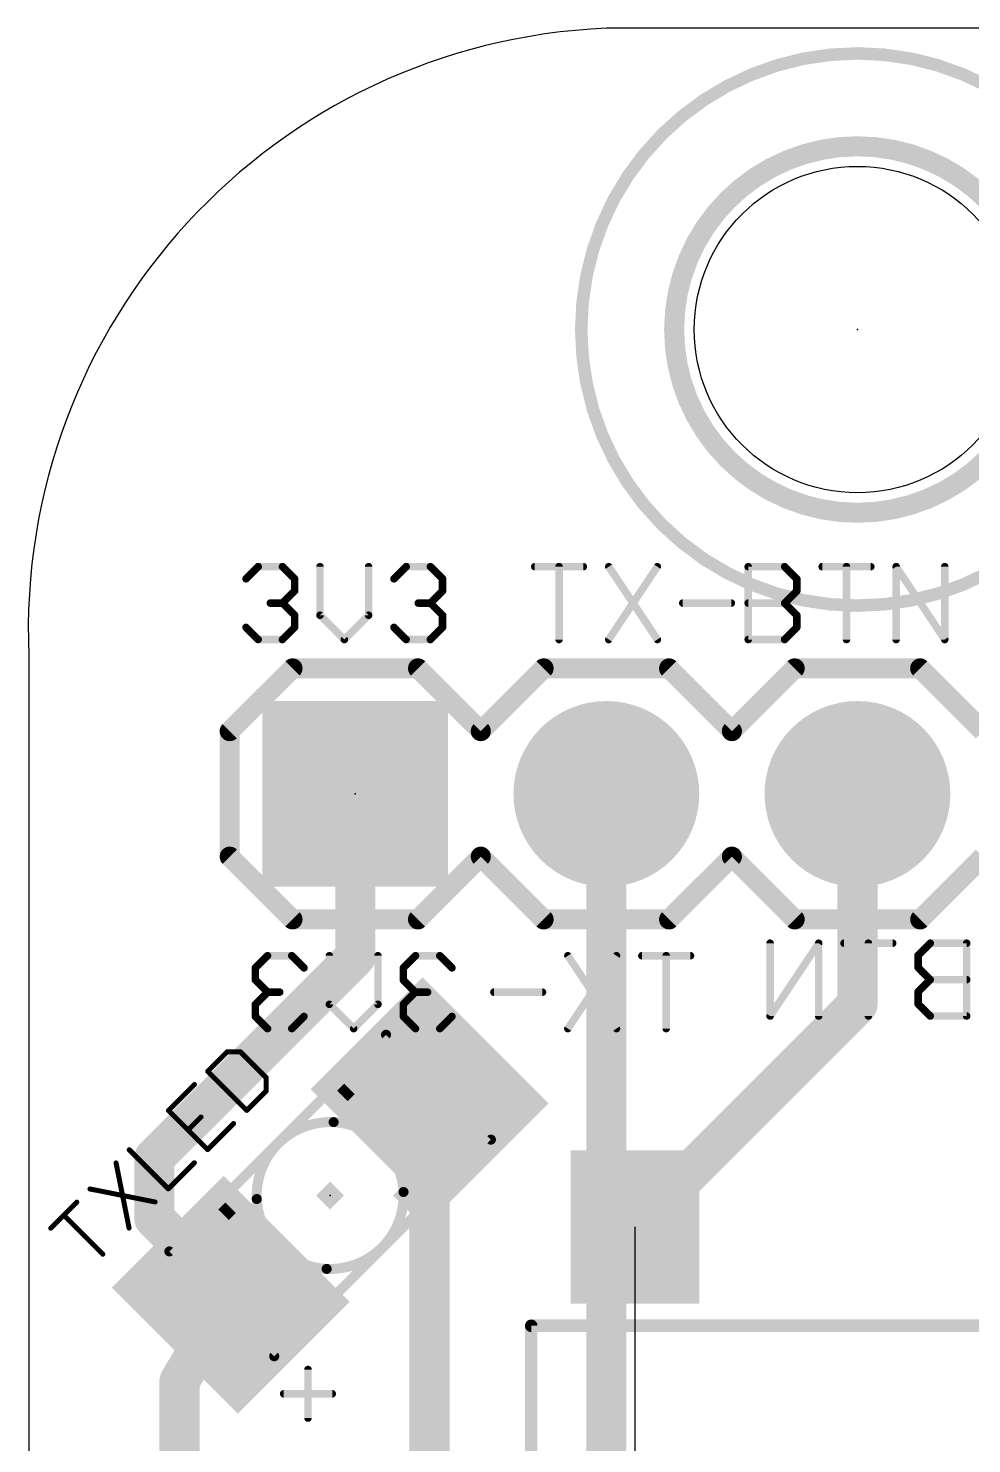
# Model space of a CAD drawing. Extents: x 0 to 16.8, y 0 to 26.7.
# Drawn here: x -0.01 to 9.54, y 12.35 to 26.67 of the extents above; entities that cross this region are included whole.
import ezdxf

# ---------------------------------------------------------------- set-up
doc = ezdxf.new("R2010")
doc.units = 0
for name, color, linetype in [('1', 22, 'CONTINUOUS'), ('16', 175, 'CONTINUOUS'), ('17', 82, 'CONTINUOUS'), ('19', 53, 'CONTINUOUS'), ('20', 7, 'CONTINUOUS'), ('21', 253, 'CONTINUOUS'), ('22', 253, 'CONTINUOUS'), ('23', 7, 'CONTINUOUS'), ('25', 253, 'CONTINUOUS'), ('39', 22, 'CONTINUOUS'), ('41', 22, 'CONTINUOUS'), ('42', 175, 'CONTINUOUS'), ('51', 253, 'CONTINUOUS')]:
    doc.layers.add(name, color=color, linetype=linetype)

# ---------------------------------------------------------------- blocks, each defined once
blk = doc.blocks.new('RECT')
blk.add_solid([(-0.5, -0.5), (0.5, -0.5), (-0.5, 0.5), (0.5, 0.5)])
blk = doc.blocks.new('SQUAREP')
blk.add_solid([(-0.5, -0.5), (0.5, -0.5), (-0.5, 0.5), (0.5, 0.5)])
blk = doc.blocks.new('ROUNDP')
at = {"const_width": 0.5}
blk.add_lwpolyline([(0, -0.25, 1), (0, 0.25, 1), (0, -0.25)], format="xyb", dxfattribs=at)

msp = doc.modelspace()

# ---------------------------------------------------------------- linework, layer by layer
at = {"layer": '1', "const_width": 0.4064}
for points in [[(3.302, 18.923), (3.302, 17.272)], [(8.382, 18.923), (8.382, 16.791)], [(3.302, 17.272), (1.27, 15.24)], [(8.382, 16.791), (6.132, 14.541)], [(4.0535, 15.8645), (4.0535, 11.5075)], [(1.27, 15.24), (1.27, 14.626)], [(1.27, 14.626), (2.0425, 13.8535)], [(1.524, 12.9794), (2.0425, 13.8535)], [(1.524, 7.874), (1.524, 12.9794)]]:
    msp.add_lwpolyline(points, dxfattribs=at)
at = {"layer": '1', "const_width": 0.2032}
for points in [[(3.4036, 18.923, 1), (3.2004, 18.923)], [(8.4836, 18.923, 1), (8.2804, 18.923)], [(3.3738, 17.2002, 1), (3.2302, 17.3438)], [(3.2004, 17.272, 1), (3.4036, 17.272)], [(8.4538, 16.7192, 1), (8.3102, 16.8628)], [(8.2804, 16.791, 1), (8.4836, 16.791)], [(4.1551, 15.8645, 1), (3.9519, 15.8645)], [(1.3716, 15.24, 1), (1.1684, 15.24)], [(1.1982, 15.3118, 1), (1.3418, 15.1682)], [(1.3418, 14.6978, 1), (1.1982, 14.5541)], [(1.1684, 14.626, 1), (1.3716, 14.626)], [(6.0602, 14.6128, 1), (6.2038, 14.4692)], [(2.1299, 13.8017, 1), (1.9551, 13.9053)], [(1.9707, 13.7817, 1), (2.1143, 13.9253)], [(1.6256, 12.9794, 1), (1.4224, 12.9794)], [(1.4366, 13.0312, 1), (1.6114, 12.9276)]]:
    msp.add_lwpolyline(points, format="xyb", dxfattribs=at)
at = {"layer": '16', "const_width": 0.4064}
msp.add_lwpolyline([(5.842, 18.923), (5.842, 10.668)], dxfattribs=at)
at = {"layer": '16', "const_width": 0.2032}
msp.add_lwpolyline([(5.9436, 18.923, 1), (5.7404, 18.923)], format="xyb", dxfattribs=at)
at = {"layer": '19'}
msp.add_line((6.132, 6.541), (6.132, 14.541), dxfattribs=at)
at = {"layer": '20'}
for p, q in [((10.922, 26.67), (5.842, 26.67)), ((0, 20.32), (0, 0))]:
    msp.add_line(p, q, dxfattribs=at)
msp.add_circle((8.382, 23.622), 1.651, dxfattribs=at)
msp.add_arc((6.096, 20.574), 6.1013, 92.3859, 182.3859, dxfattribs=at)
at = {"layer": '21'}
for points, const_width in [([(2.1971, 21.0995), (2.32, 21.2223)], 0.0762), ([(2.32, 21.2223), (2.5657, 21.2223)], 0.0762), ([(2.5657, 21.2223), (2.6886, 21.0995)], 0.0762), ([(2.9455, 21.2223), (2.9455, 20.7308)], 0.0762), ([(3.437, 20.7308), (3.437, 21.2223)], 0.0762), ([(3.6939, 21.0995), (3.8168, 21.2223)], 0.0762), ([(3.8168, 21.2223), (4.0625, 21.2223)], 0.0762), ([(4.0625, 21.2223), (4.1854, 21.0995)], 0.0762), ([(5.1181, 21.2223), (5.6096, 21.2223)], 0.0762), ([(5.3638, 20.4851), (5.3638, 21.2223)], 0.0762), ([(5.8665, 21.2223), (6.358, 20.4851)], 0.0762), ([(6.358, 21.2223), (5.8665, 20.4851)], 0.0762), ([(7.2771, 20.4851), (7.2771, 21.2223)], 0.0762), ([(7.2771, 21.2223), (7.6457, 21.2223)], 0.0762), ([(7.6457, 21.2223), (7.7686, 21.0995)], 0.0762), ([(8.0255, 21.2223), (8.517, 21.2223)], 0.0762), ([(8.2713, 20.4851), (8.2713, 21.2223)], 0.0762), ([(8.7739, 20.4851), (8.7739, 21.2223)], 0.0762), ([(8.7739, 21.2223), (9.2654, 20.4851)], 0.0762), ([(9.2654, 20.4851), (9.2654, 21.2223)], 0.0762), ([(2.6886, 21.0995), (2.6886, 20.9766)], 0.0762), ([(4.1854, 21.0995), (4.1854, 20.9766)], 0.0762), ([(7.7686, 21.0995), (7.7686, 20.9766)], 0.0762), ([(2.6886, 20.9766), (2.5657, 20.8537)], 0.0762), ([(4.1854, 20.9766), (4.0625, 20.8537)], 0.0762), ([(7.7686, 20.9766), (7.6457, 20.8537)], 0.0762), ([(2.5657, 20.8537), (2.4428, 20.8537)], 0.0762), ([(2.5657, 20.8537), (2.6886, 20.7308)], 0.0762), ([(2.6886, 20.7308), (2.6886, 20.608)], 0.0762), ([(2.9455, 20.7308), (3.1913, 20.4851)], 0.0762), ([(3.1913, 20.4851), (3.437, 20.7308)], 0.0762), ([(4.0625, 20.8537), (3.9397, 20.8537)], 0.0762), ([(4.0625, 20.8537), (4.1854, 20.7308)], 0.0762), ([(4.1854, 20.7308), (4.1854, 20.608)], 0.0762), ([(6.6149, 20.8537), (7.1064, 20.8537)], 0.0762), ([(7.2771, 20.8537), (7.6457, 20.8537)], 0.0762), ([(7.6457, 20.8537), (7.7686, 20.7308)], 0.0762), ([(7.7686, 20.7308), (7.7686, 20.608)], 0.0762), ([(2.32, 20.4851), (2.1971, 20.608)], 0.0762), ([(2.6886, 20.608), (2.5657, 20.4851)], 0.0762), ([(3.8168, 20.4851), (3.6939, 20.608)], 0.0762), ([(4.1854, 20.608), (4.0625, 20.4851)], 0.0762), ([(7.7686, 20.608), (7.6457, 20.4851)], 0.0762), ([(2.5657, 20.4851), (2.32, 20.4851)], 0.0762), ([(4.0625, 20.4851), (3.8168, 20.4851)], 0.0762), ([(7.6457, 20.4851), (7.2771, 20.4851)], 0.0762), ([(2.667, 20.193), (2.032, 19.558)], 0.2032), ([(2.667, 20.193), (3.937, 20.193)], 0.2032), ([(3.937, 20.193), (4.572, 19.558)], 0.2032), ([(4.572, 19.558), (5.207, 20.193)], 0.2032), ([(5.207, 20.193), (6.477, 20.193)], 0.2032), ([(6.477, 20.193), (7.112, 19.558)], 0.2032), ([(7.112, 19.558), (7.747, 20.193)], 0.2032), ([(7.747, 20.193), (9.017, 20.193)], 0.2032), ([(9.017, 20.193), (9.652, 19.558)], 0.2032), ([(2.032, 19.558), (2.032, 18.288)], 0.2032), ([(2.032, 18.288), (2.667, 17.653)], 0.2032), ([(4.572, 18.288), (3.937, 17.653)], 0.2032), ([(5.207, 17.653), (4.572, 18.288)], 0.2032), ([(7.112, 18.288), (6.477, 17.653)], 0.2032), ([(7.747, 17.653), (7.112, 18.288)], 0.2032), ([(9.652, 18.288), (9.017, 17.653)], 0.2032), ([(3.937, 17.653), (2.667, 17.653)], 0.2032), ([(6.477, 17.653), (5.207, 17.653)], 0.2032), ([(9.017, 17.653), (7.747, 17.653)], 0.2032), ([(2.8238, 13.0985), (2.8238, 12.607)], 0.0762), ([(2.5781, 12.8527), (3.0696, 12.8527)], 0.0762)]:
    msp.add_lwpolyline(points, dxfattribs=dict(at, const_width=const_width))
for points, const_width in [([(2.32, 21.2414, 1), (2.32, 21.2033)], 0.0381), ([(2.3334, 21.2089, 1), (2.3065, 21.2358)], 0.0381), ([(2.5792, 21.2358, 1), (2.5522, 21.2089)], 0.0381), ([(2.5657, 21.2033, 1), (2.5657, 21.2414)], 0.0381), ([(2.9646, 21.2223, 1), (2.9265, 21.2223)], 0.0381), ([(3.4561, 21.2223, 1), (3.418, 21.2223)], 0.0381), ([(3.8168, 21.2414, 1), (3.8168, 21.2033)], 0.0381), ([(3.8303, 21.2089, 1), (3.8033, 21.2358)], 0.0381), ([(4.076, 21.2358, 1), (4.0491, 21.2089)], 0.0381), ([(4.0625, 21.2033, 1), (4.0625, 21.2414)], 0.0381), ([(5.1181, 21.2414, 1), (5.1181, 21.2033)], 0.0381), ([(5.3829, 21.2223, 1), (5.3448, 21.2223)], 0.0381), ([(5.6096, 21.2033, 1), (5.6096, 21.2414)], 0.0381), ([(5.8824, 21.2329, 1), (5.8507, 21.2118)], 0.0381), ([(6.3739, 21.2118, 1), (6.3421, 21.2329)], 0.0381), ([(7.2962, 21.2223, 1), (7.2581, 21.2223)], 0.0381), ([(7.2771, 21.2414, 1), (7.2771, 21.2033)], 0.0381), ([(7.6592, 21.2358, 1), (7.6322, 21.2089)], 0.0381), ([(7.6457, 21.2033, 1), (7.6457, 21.2414)], 0.0381), ([(8.0255, 21.2414, 1), (8.0255, 21.2033)], 0.0381), ([(8.2903, 21.2223, 1), (8.2522, 21.2223)], 0.0381), ([(8.517, 21.2033, 1), (8.517, 21.2414)], 0.0381), ([(8.793, 21.2223, 1), (8.7549, 21.2223)], 0.0381), ([(8.7898, 21.2329, 1), (8.7581, 21.2118)], 0.0381), ([(9.2845, 21.2223, 1), (9.2464, 21.2223)], 0.0381), ([(2.1836, 21.1129, 1), (2.2106, 21.086)], 0.0381), ([(2.7076, 21.0995, 1), (2.6695, 21.0995)], 0.0381), ([(2.6751, 21.086, 1), (2.7021, 21.1129)], 0.0381), ([(3.6805, 21.1129, 1), (3.7074, 21.086)], 0.0381), ([(4.2045, 21.0995, 1), (4.1664, 21.0995)], 0.0381), ([(4.1719, 21.086, 1), (4.1989, 21.1129)], 0.0381), ([(7.7876, 21.0995, 1), (7.7495, 21.0995)], 0.0381), ([(7.7551, 21.086, 1), (7.7821, 21.1129)], 0.0381), ([(2.6695, 20.9766, 1), (2.7076, 20.9766)], 0.0381), ([(2.7021, 20.9631, 1), (2.6751, 20.9901)], 0.0381), ([(4.1664, 20.9766, 1), (4.2045, 20.9766)], 0.0381), ([(4.1989, 20.9631, 1), (4.1719, 20.9901)], 0.0381), ([(7.7495, 20.9766, 1), (7.7876, 20.9766)], 0.0381), ([(7.7821, 20.9631, 1), (7.7551, 20.9901)], 0.0381), ([(2.4428, 20.8728, 1), (2.4428, 20.8347)], 0.0381), ([(2.5792, 20.8672, 1), (2.5522, 20.8402)], 0.0381), ([(2.5522, 20.8672, 1), (2.5792, 20.8402)], 0.0381), ([(2.5657, 20.8347, 1), (2.5657, 20.8728)], 0.0381), ([(2.7076, 20.7308, 1), (2.6695, 20.7308)], 0.0381), ([(2.959, 20.7443, 1), (2.932, 20.7174)], 0.0381), ([(3.4505, 20.7174, 1), (3.4235, 20.7443)], 0.0381), ([(3.9397, 20.8728, 1), (3.9397, 20.8347)], 0.0381), ([(4.076, 20.8672, 1), (4.0491, 20.8402)], 0.0381), ([(4.0491, 20.8672, 1), (4.076, 20.8402)], 0.0381), ([(4.0625, 20.8347, 1), (4.0625, 20.8728)], 0.0381), ([(4.2045, 20.7308, 1), (4.1664, 20.7308)], 0.0381), ([(6.6149, 20.8728, 1), (6.6149, 20.8347)], 0.0381), ([(7.1064, 20.8347, 1), (7.1064, 20.8728)], 0.0381), ([(7.2771, 20.8728, 1), (7.2771, 20.8347)], 0.0381), ([(7.6592, 20.8672, 1), (7.6322, 20.8402)], 0.0381), ([(7.6322, 20.8672, 1), (7.6592, 20.8402)], 0.0381), ([(7.6457, 20.8347, 1), (7.6457, 20.8728)], 0.0381), ([(7.7876, 20.7308, 1), (7.7495, 20.7308)], 0.0381), ([(2.2106, 20.6214, 1), (2.1836, 20.5945)], 0.0381), ([(2.6695, 20.608, 1), (2.7076, 20.608)], 0.0381), ([(2.7021, 20.5945, 1), (2.6751, 20.6214)], 0.0381), ([(2.6751, 20.7174, 1), (2.7021, 20.7443)], 0.0381), ([(2.9265, 20.7308, 1), (2.9646, 20.7308)], 0.0381), ([(3.418, 20.7308, 1), (3.4561, 20.7308)], 0.0381), ([(3.7074, 20.6214, 1), (3.6805, 20.5945)], 0.0381), ([(4.1664, 20.608, 1), (4.2045, 20.608)], 0.0381), ([(4.1719, 20.7174, 1), (4.1989, 20.7443)], 0.0381), ([(4.1989, 20.5945, 1), (4.1719, 20.6214)], 0.0381), ([(7.7495, 20.608, 1), (7.7876, 20.608)], 0.0381), ([(7.7551, 20.7174, 1), (7.7821, 20.7443)], 0.0381), ([(7.7821, 20.5945, 1), (7.7551, 20.6214)], 0.0381), ([(2.32, 20.5042, 1), (2.32, 20.4661)], 0.0381), ([(2.3065, 20.4716, 1), (2.3334, 20.4986)], 0.0381), ([(2.5522, 20.4986, 1), (2.5792, 20.4716)], 0.0381), ([(2.5657, 20.4661, 1), (2.5657, 20.5042)], 0.0381), ([(3.1778, 20.4986, 1), (3.2047, 20.4716)], 0.0381), ([(3.1778, 20.4716, 1), (3.2047, 20.4986)], 0.0381), ([(3.8168, 20.5042, 1), (3.8168, 20.4661)], 0.0381), ([(3.8033, 20.4716, 1), (3.8303, 20.4986)], 0.0381), ([(4.0491, 20.4986, 1), (4.076, 20.4716)], 0.0381), ([(4.0625, 20.4661, 1), (4.0625, 20.5042)], 0.0381), ([(5.3448, 20.4851, 1), (5.3829, 20.4851)], 0.0381), ([(5.8507, 20.4957, 1), (5.8824, 20.4745)], 0.0381), ([(6.3421, 20.4745, 1), (6.3739, 20.4957)], 0.0381), ([(7.2771, 20.5042, 1), (7.2771, 20.4661)], 0.0381), ([(7.2581, 20.4851, 1), (7.2962, 20.4851)], 0.0381), ([(7.6322, 20.4986, 1), (7.6592, 20.4716)], 0.0381), ([(7.6457, 20.4661, 1), (7.6457, 20.5042)], 0.0381), ([(8.2522, 20.4851, 1), (8.2903, 20.4851)], 0.0381), ([(8.7549, 20.4851, 1), (8.793, 20.4851)], 0.0381), ([(9.2464, 20.4851, 1), (9.2845, 20.4851)], 0.0381), ([(9.2496, 20.4745, 1), (9.2813, 20.4957)], 0.0381), ([(2.667, 20.2438, 1), (2.667, 20.1422)], 0.1016), ([(2.7029, 20.1571, 1), (2.6311, 20.2289)], 0.1016), ([(3.9729, 20.2289, 1), (3.9011, 20.1571)], 0.1016), ([(3.937, 20.1422, 1), (3.937, 20.2438)], 0.1016), ([(5.207, 20.2438, 1), (5.207, 20.1422)], 0.1016), ([(5.2429, 20.1571, 1), (5.1711, 20.2289)], 0.1016), ([(6.5129, 20.2289, 1), (6.4411, 20.1571)], 0.1016), ([(6.477, 20.1422, 1), (6.477, 20.2438)], 0.1016), ([(7.747, 20.2438, 1), (7.747, 20.1422)], 0.1016), ([(7.7829, 20.1571, 1), (7.7111, 20.2289)], 0.1016), ([(9.0529, 20.2289, 1), (8.9811, 20.1571)], 0.1016), ([(9.017, 20.1422, 1), (9.017, 20.2438)], 0.1016), ([(2.0828, 19.558, 1), (1.9812, 19.558)], 0.1016), ([(1.9961, 19.5939, 1), (2.0679, 19.5221)], 0.1016), ([(4.5361, 19.5939, 1), (4.6079, 19.5221)], 0.1016), ([(4.5361, 19.5221, 1), (4.6079, 19.5939)], 0.1016), ([(7.0761, 19.5939, 1), (7.1479, 19.5221)], 0.1016), ([(7.0761, 19.5221, 1), (7.1479, 19.5939)], 0.1016), ([(2.0679, 18.3239, 1), (1.9961, 18.2521)], 0.1016), ([(1.9812, 18.288, 1), (2.0828, 18.288)], 0.1016), ([(4.6079, 18.3239, 1), (4.5361, 18.2521)], 0.1016), ([(4.6079, 18.2521, 1), (4.5361, 18.3239)], 0.1016), ([(7.1479, 18.3239, 1), (7.0761, 18.2521)], 0.1016), ([(7.1479, 18.2521, 1), (7.0761, 18.3239)], 0.1016), ([(2.667, 17.7038, 1), (2.667, 17.6022)], 0.1016), ([(2.6311, 17.6171, 1), (2.7029, 17.6889)], 0.1016), ([(3.9011, 17.6889, 1), (3.9729, 17.6171)], 0.1016), ([(3.937, 17.6022, 1), (3.937, 17.7038)], 0.1016), ([(5.207, 17.7038, 1), (5.207, 17.6022)], 0.1016), ([(5.1711, 17.6171, 1), (5.2429, 17.6889)], 0.1016), ([(6.4411, 17.6889, 1), (6.5129, 17.6171)], 0.1016), ([(6.477, 17.6022, 1), (6.477, 17.7038)], 0.1016), ([(7.747, 17.7038, 1), (7.747, 17.6022)], 0.1016), ([(7.7111, 17.6171, 1), (7.7829, 17.6889)], 0.1016), ([(8.9811, 17.6889, 1), (9.0529, 17.6171)], 0.1016), ([(9.017, 17.6022, 1), (9.017, 17.7038)], 0.1016), ([(3.0834, 15.6015, 0.4424), (2.3055, 14.8236)], 0.1016), ([(3.0821, 15.5761, 1), (3.0846, 15.6268)], 0.0508), ([(3.0126, 14.1165, 0.4424), (3.7905, 14.8944)], 0.1016), ([(3.8158, 14.8956, 1), (3.7651, 14.8931)], 0.0508), ([(2.2802, 14.8224, 1), (2.3309, 14.8249)], 0.0508), ([(3.0139, 14.1419, 1), (3.0114, 14.0912)], 0.0508), ([(2.8429, 13.0985, 1), (2.8048, 13.0985)], 0.0381), ([(2.5781, 12.8718, 1), (2.5781, 12.8337)], 0.0381), ([(3.0696, 12.8337, 1), (3.0696, 12.8718)], 0.0381), ([(2.8048, 12.607, 1), (2.8429, 12.607)], 0.0381)]:
    msp.add_lwpolyline(points, format="xyb", dxfattribs=dict(at, const_width=const_width))
at = {"layer": '22', "const_width": 0.0381}
for points in [[(7.5176, 17.4123, 1), (7.4795, 17.4123)], [(8.0091, 17.4123, 1), (7.971, 17.4123)], [(8.0059, 17.4018, 1), (7.9742, 17.4229)], [(8.247, 17.4314, 1), (8.247, 17.3933)], [(8.5118, 17.4123, 1), (8.4737, 17.4123)], [(8.7385, 17.3933, 1), (8.7385, 17.4314)], [(9.1183, 17.4314, 1), (9.1183, 17.3933)], [(9.1318, 17.3989, 1), (9.1048, 17.4258)], [(9.506, 17.4123, 1), (9.4679, 17.4123)], [(9.4869, 17.3933, 1), (9.4869, 17.4314)], [(2.3106, 17.1625, 1), (2.2725, 17.1625)], [(2.2781, 17.1759, 1), (2.3051, 17.149)], [(2.4145, 17.3044, 1), (2.4145, 17.2663)], [(2.4279, 17.2719, 1), (2.401, 17.2988)], [(2.6737, 17.2988, 1), (2.6467, 17.2719)], [(2.6602, 17.2663, 1), (2.6602, 17.3044)], [(2.7696, 17.149, 1), (2.7965, 17.1759)], [(3.0591, 17.2853, 1), (3.021, 17.2853)], [(3.5505, 17.2853, 1), (3.5124, 17.2853)], [(3.7749, 17.1759, 1), (3.8019, 17.149)], [(3.8075, 17.1625, 1), (3.7694, 17.1625)], [(3.9113, 17.3044, 1), (3.9113, 17.2663)], [(3.9248, 17.2719, 1), (3.8978, 17.2988)], [(4.1705, 17.2988, 1), (4.1436, 17.2719)], [(4.157, 17.2663, 1), (4.157, 17.3044)], [(4.2664, 17.149, 1), (4.2934, 17.1759)], [(5.4689, 17.2959, 1), (5.4371, 17.2748)], [(5.9603, 17.2748, 1), (5.9286, 17.2959)], [(6.2014, 17.3044, 1), (6.2014, 17.2663)], [(6.4662, 17.2853, 1), (6.4281, 17.2853)], [(6.6929, 17.2663, 1), (6.6929, 17.3044)], [(9.0145, 17.2895, 1), (8.9764, 17.2895)], [(8.9819, 17.3029, 1), (9.0089, 17.276)], [(9.0089, 17.1801, 1), (8.9819, 17.1531)], [(2.2725, 17.0396, 1), (2.3106, 17.0396)], [(2.3051, 17.0531, 1), (2.2781, 17.0261)], [(3.8019, 17.0531, 1), (3.7749, 17.0261)], [(3.7694, 17.0396, 1), (3.8075, 17.0396)], [(8.9764, 17.1666, 1), (9.0145, 17.1666)], [(9.1183, 17.0628, 1), (9.1183, 17.0247)], [(9.1318, 17.0302, 1), (9.1048, 17.0572)], [(9.1048, 17.0302, 1), (9.1318, 17.0572)], [(9.4869, 17.0247, 1), (9.4869, 17.0628)], [(2.4145, 16.9358, 1), (2.4145, 16.8977)], [(2.4279, 16.9032, 1), (2.401, 16.9302)], [(2.401, 16.9032, 1), (2.4279, 16.9302)], [(2.5373, 16.8977, 1), (2.5373, 16.9358)], [(3.9113, 16.9358, 1), (3.9113, 16.8977)], [(3.9248, 16.9032, 1), (3.8978, 16.9302)], [(3.8978, 16.9032, 1), (3.9248, 16.9302)], [(4.0342, 16.8977, 1), (4.0342, 16.9358)], [(4.7046, 16.9358, 1), (4.7046, 16.8977)], [(5.1961, 16.8977, 1), (5.1961, 16.9358)], [(9.0145, 16.9208, 1), (8.9764, 16.9208)], [(8.9819, 16.9343, 1), (9.0089, 16.9074)], [(2.3106, 16.7938, 1), (2.2725, 16.7938)], [(2.2781, 16.8073, 1), (2.3051, 16.7804)], [(3.0535, 16.8073, 1), (3.0265, 16.7804)], [(3.021, 16.7938, 1), (3.0591, 16.7938)], [(3.5124, 16.7938, 1), (3.5505, 16.7938)], [(3.545, 16.7804, 1), (3.518, 16.8073)], [(3.7749, 16.8073, 1), (3.8019, 16.7804)], [(3.8075, 16.7938, 1), (3.7694, 16.7938)], [(9.0089, 16.8114, 1), (8.9819, 16.7845)], [(8.9764, 16.798, 1), (9.0145, 16.798)], [(2.2725, 16.671, 1), (2.3106, 16.671)], [(2.3051, 16.6844, 1), (2.2781, 16.6575)], [(2.7965, 16.6575, 1), (2.7696, 16.6844)], [(3.8019, 16.6844, 1), (3.7749, 16.6575)], [(3.7694, 16.671, 1), (3.8075, 16.671)], [(4.2934, 16.6575, 1), (4.2664, 16.6844)], [(7.4827, 16.6857, 1), (7.5144, 16.6645)], [(7.4795, 16.6751, 1), (7.5176, 16.6751)], [(7.971, 16.6751, 1), (8.0091, 16.6751)], [(8.4737, 16.6751, 1), (8.5118, 16.6751)], [(9.1183, 16.6942, 1), (9.1183, 16.6561)], [(9.1048, 16.6616, 1), (9.1318, 16.6886)], [(9.4679, 16.6751, 1), (9.506, 16.6751)], [(9.4869, 16.6561, 1), (9.4869, 16.6942)], [(2.4145, 16.5672, 1), (2.4145, 16.5291)], [(2.401, 16.5346, 1), (2.4279, 16.5616)], [(2.6467, 16.5616, 1), (2.6737, 16.5346)], [(2.6602, 16.5291, 1), (2.6602, 16.5672)], [(3.2723, 16.5616, 1), (3.2992, 16.5346)], [(3.2723, 16.5346, 1), (3.2992, 16.5616)], [(3.9113, 16.5672, 1), (3.9113, 16.5291)], [(3.8978, 16.5346, 1), (3.9248, 16.5616)], [(4.1436, 16.5616, 1), (4.1705, 16.5346)], [(4.157, 16.5291, 1), (4.157, 16.5672)], [(5.4371, 16.5587, 1), (5.4689, 16.5375)], [(5.9286, 16.5375, 1), (5.9603, 16.5587)], [(6.4281, 16.5481, 1), (6.4662, 16.5481)]]:
    msp.add_lwpolyline(points, format="xyb", dxfattribs=at)
at = {"layer": '22', "const_width": 0.0762}
for points in [[(7.9901, 17.4123), (7.4986, 16.6751)], [(7.4986, 16.6751), (7.4986, 17.4123)], [(7.9901, 16.6751), (7.9901, 17.4123)], [(8.7385, 17.4123), (8.247, 17.4123)], [(8.4927, 16.6751), (8.4927, 17.4123)], [(9.1183, 17.4123), (8.9954, 17.2895)], [(9.4869, 17.4123), (9.1183, 17.4123)], [(9.4869, 16.6751), (9.4869, 17.4123)], [(2.4145, 17.2853), (2.2916, 17.1625)], [(2.2916, 17.1625), (2.2916, 17.0396)], [(2.6602, 17.2853), (2.4145, 17.2853)], [(2.7831, 17.1625), (2.6602, 17.2853)], [(3.04, 16.7938), (3.04, 17.2853)], [(3.5315, 17.2853), (3.5315, 16.7938)], [(3.9113, 17.2853), (3.7884, 17.1625)], [(3.7884, 17.1625), (3.7884, 17.0396)], [(4.157, 17.2853), (3.9113, 17.2853)], [(4.2799, 17.1625), (4.157, 17.2853)], [(5.9445, 17.2853), (5.453, 16.5481)], [(5.453, 17.2853), (5.9445, 16.5481)], [(6.6929, 17.2853), (6.2014, 17.2853)], [(6.4472, 16.5481), (6.4472, 17.2853)], [(8.9954, 17.2895), (8.9954, 17.1666)], [(8.9954, 17.1666), (9.1183, 17.0437)], [(2.2916, 17.0396), (2.4145, 16.9167)], [(3.7884, 17.0396), (3.9113, 16.9167)], [(9.1183, 17.0437), (8.9954, 16.9208)], [(9.4869, 17.0437), (9.1183, 17.0437)], [(2.4145, 16.9167), (2.2916, 16.7938)], [(2.4145, 16.9167), (2.5373, 16.9167)], [(3.9113, 16.9167), (3.7884, 16.7938)], [(3.9113, 16.9167), (4.0342, 16.9167)], [(5.1961, 16.9167), (4.7046, 16.9167)], [(8.9954, 16.9208), (8.9954, 16.798)], [(2.2916, 16.7938), (2.2916, 16.671)], [(3.2857, 16.5481), (3.04, 16.7938)], [(3.5315, 16.7938), (3.2857, 16.5481)], [(3.7884, 16.7938), (3.7884, 16.671)], [(8.9954, 16.798), (9.1183, 16.6751)], [(2.2916, 16.671), (2.4145, 16.5481)], [(2.6602, 16.5481), (2.7831, 16.671)], [(3.7884, 16.671), (3.9113, 16.5481)], [(4.157, 16.5481), (4.2799, 16.671)], [(9.1183, 16.6751), (9.4869, 16.6751)], [(2.4145, 16.5481), (2.6602, 16.5481)], [(3.9113, 16.5481), (4.157, 16.5481)]]:
    msp.add_lwpolyline(points, dxfattribs=at)
at = {"layer": '23'}
for p in [(8.382, 23.622), (3.302, 18.923), (3.048, 14.859)]:
    msp.add_point(p, dxfattribs=at)
at = {"layer": '25', "const_width": 0.0508}
for points in [[(2.0068, 16.3137), (1.8091, 16.116)], [(2.1386, 16.3137), (2.0068, 16.3137)], [(2.4023, 16.0501), (2.1386, 16.3137)], [(1.8091, 16.116), (2.2046, 15.7205)], [(2.4023, 15.9183), (2.4023, 16.0501)], [(1.6758, 15.9827), (1.4122, 15.7191)], [(2.2046, 15.7205), (2.4023, 15.9183)], [(1.4122, 15.7191), (1.8077, 15.3236)], [(1.6099, 15.5214), (1.7417, 15.6532)], [(1.8077, 15.3236), (2.0713, 15.5873)], [(1.0153, 15.3222), (1.4108, 14.9267)], [(0.882, 15.1889), (1.0139, 14.5298)], [(1.4108, 14.9267), (1.6744, 15.1904)], [(0.6184, 14.9253), (1.2775, 14.7935)], [(0.2215, 14.5284), (0.4851, 14.792)], [(0.7488, 14.2647), (0.3533, 14.6602)]]:
    msp.add_lwpolyline(points, dxfattribs=at)
at = {"layer": '25', "const_width": 0.0254}
for points in [[(2.0068, 16.3264, 1), (2.0068, 16.301)], [(2.0158, 16.3048, 1), (1.9978, 16.3227)], [(2.1476, 16.3227, 1), (2.1297, 16.3048)], [(2.1386, 16.301, 1), (2.1386, 16.3264)], [(1.8181, 16.125, 1), (1.8001, 16.107)], [(1.8001, 16.125, 1), (1.8181, 16.107)], [(2.415, 16.0501, 1), (2.3896, 16.0501)], [(2.3933, 16.0411, 1), (2.4113, 16.0591)], [(1.6848, 15.9738, 1), (1.6669, 15.9917)], [(2.3896, 15.9183, 1), (2.415, 15.9183)], [(2.4113, 15.9093, 1), (2.3933, 15.9272)], [(1.4212, 15.7281, 1), (1.4032, 15.7101)], [(1.4032, 15.7281, 1), (1.4212, 15.7101)], [(1.7507, 15.6442, 1), (1.7328, 15.6622)], [(2.0803, 15.5783, 1), (2.0623, 15.5963)], [(2.1956, 15.7295, 1), (2.2135, 15.7116)], [(2.1956, 15.7116, 1), (2.2135, 15.7295)], [(1.6009, 15.5303, 1), (1.6189, 15.5124)], [(1.0243, 15.3312, 1), (1.0063, 15.3132)], [(1.7987, 15.3326, 1), (1.8166, 15.3146)], [(1.7987, 15.3146, 1), (1.8166, 15.3326)], [(0.8945, 15.1914, 1), (0.8696, 15.1864)], [(1.6834, 15.1814, 1), (1.6654, 15.1993)], [(0.6209, 14.9377, 1), (0.6159, 14.9128)], [(1.4018, 14.9357, 1), (1.4197, 14.9177)], [(1.4018, 14.9177, 1), (1.4197, 14.9357)], [(0.4941, 14.783, 1), (0.4761, 14.801)], [(1.275, 14.781, 1), (1.28, 14.8059)], [(0.3623, 14.6692, 1), (0.3443, 14.6512)], [(0.2125, 14.5374, 1), (0.2305, 14.5194)], [(1.0014, 14.5273, 1), (1.0263, 14.5323)], [(0.7398, 14.2558, 1), (0.7577, 14.2737)]]:
    msp.add_lwpolyline(points, format="xyb", dxfattribs=at)
at = {"layer": '39', "const_width": 0.127}
msp.add_lwpolyline([(8.382, 20.828, 1), (8.382, 26.416, 1), (8.382, 20.828)], format="xyb", dxfattribs=at)
at = {"layer": '41'}
for points, const_width in [([(8.382, 25.4762, 1), (8.382, 21.7678)], 0.2032), ([(8.382, 21.7678, 1), (8.382, 25.4762)], 0.2032), ([(8.382, 25.527, 1), (8.382, 25.4254)], 0.1016), ([(8.382, 25.4254, 1), (8.382, 25.527)], 0.1016), ([(8.382, 21.8186, 1), (8.382, 21.717)], 0.1016), ([(8.382, 21.717, 1), (8.382, 21.8186)], 0.1016)]:
    msp.add_lwpolyline(points, format="xyb", dxfattribs=dict(at, const_width=const_width))
at = {"layer": '42'}
for points, const_width in [([(8.382, 25.4762, 1), (8.382, 21.7678)], 0.2032), ([(8.382, 21.7678, 1), (8.382, 25.4762)], 0.2032), ([(8.382, 25.527, 1), (8.382, 25.4254)], 0.1016), ([(8.382, 25.4254, 1), (8.382, 25.527)], 0.1016), ([(8.382, 21.8186, 1), (8.382, 21.717)], 0.1016), ([(8.382, 21.717, 1), (8.382, 21.8186)], 0.1016)]:
    msp.add_lwpolyline(points, format="xyb", dxfattribs=dict(at, const_width=const_width))
at = {"layer": '51'}
for points, const_width in [([(1.4217, 14.2933), (3.6137, 16.4853)], 0.1016), ([(3.6137, 16.4853), (4.6743, 15.4247)], 0.1016), ([(4.6743, 15.4247), (2.4823, 13.2327)], 0.1016), ([(2.4823, 13.2327), (1.4217, 14.2933)], 0.1016), ([(5.082, 7.541), (5.082, 13.541)], 0.127), ([(5.082, 13.541), (11.682, 13.541)], 0.127)]:
    msp.add_lwpolyline(points, dxfattribs=dict(at, const_width=const_width))
for points, const_width in [([(3.6316, 16.5033, 1), (3.5957, 16.4674)], 0.0508), ([(3.6316, 16.4674, 1), (3.5957, 16.5033)], 0.0508), ([(3.7905, 14.8944, 0.3866), (3.0834, 15.6015)], 0.1016), ([(3.0846, 15.6268, 1), (3.0821, 15.5761)], 0.0508), ([(4.6923, 15.4067, 1), (4.6564, 15.4426)], 0.0508), ([(4.6564, 15.4067, 1), (4.6923, 15.4426)], 0.0508), ([(3.7651, 14.8931, 1), (3.8158, 14.8956)], 0.0508), ([(2.3055, 14.8236, 0.3866), (3.0126, 14.1165)], 0.1016), ([(2.3309, 14.8249, 1), (2.2802, 14.8224)], 0.0508), ([(1.4396, 14.3113, 1), (1.4037, 14.2754)], 0.0508), ([(1.4037, 14.3113, 1), (1.4396, 14.2754)], 0.0508), ([(3.0114, 14.0912, 1), (3.0139, 14.1419)], 0.0508), ([(5.082, 13.5728, 1), (5.082, 13.5092)], 0.0635), ([(5.1137, 13.541, 1), (5.0503, 13.541)], 0.0635), ([(2.4644, 13.2506, 1), (2.5003, 13.2147)], 0.0508), ([(2.4644, 13.2147, 1), (2.5003, 13.2506)], 0.0508)]:
    msp.add_lwpolyline(points, format="xyb", dxfattribs=dict(at, const_width=const_width))

# ---------------------------------------------------------------- block references
at = {"layer": '1'}
for p, xscale, yscale, rotation in [((4.0535, 15.8645), 1.6, 1.803, 45), ((6.132, 14.541), 1.55, 1.3, 90), ((2.0425, 13.8535), 1.6, 1.803, 45)]:
    msp.add_blockref('RECT', p, dxfattribs=dict(at, xscale=xscale, yscale=yscale, rotation=rotation))
at = {"layer": '17', "xscale": 1.8796, "yscale": 1.8796, "rotation": 90}
for name, p in [('SQUAREP', (3.302, 18.923)), ('SQUAREP', (3.302, 18.923)), ('ROUNDP', (5.842, 18.923)), ('ROUNDP', (5.842, 18.923)), ('ROUNDP', (8.382, 18.923)), ('ROUNDP', (8.382, 18.923))]:
    msp.add_blockref(name, p, dxfattribs=at)
at = {"layer": '21', "rotation": 45}
for p, xscale, yscale in [((3.048, 14.859), 0.2, 0.2), ((3.8258, 14.8236), 0.15, 0.25)]:
    msp.add_blockref('RECT', p, dxfattribs=dict(at, xscale=xscale, yscale=yscale))
at = {"layer": '51', "xscale": 0.508, "yscale": 0.508}
for p in [(3.302, 18.923), (5.842, 18.923), (8.382, 18.923)]:
    msp.add_blockref('RECT', p, dxfattribs=at)
at = {"layer": '51', "rotation": 45}
for p, xscale, yscale in [((3.2071, 15.902), 0.1, 0.15), ((3.7198, 15.3893), 0.1, 1.2), ((3.8965, 14.8944), 0.35, 0.25), ((2.005, 14.6999), 0.1, 0.15), ((2.5177, 14.1872), 0.1, 1.2)]:
    msp.add_blockref('RECT', p, dxfattribs=dict(at, xscale=xscale, yscale=yscale))

doc.saveas('drawing.dxf')
